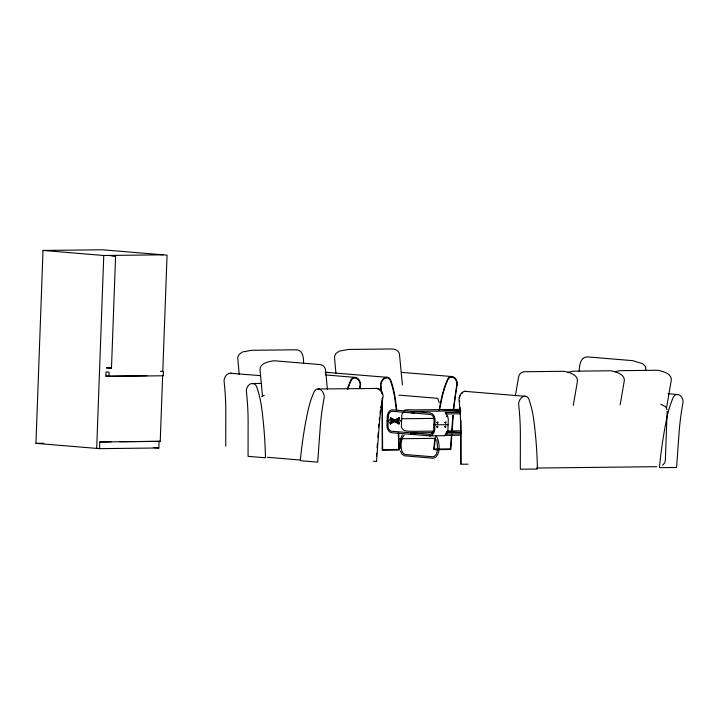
<?xml version="1.0" encoding="UTF-8"?>
<svg xmlns="http://www.w3.org/2000/svg" width="719" height="719" viewBox="0 0 719 719"><rect width="100%" height="100%" fill="white"/><g stroke="black" fill="none" stroke-linecap="round" stroke-linejoin="round"><path stroke-width="1.08" d="M225.748 446.139L225.793 412.104A194.804 136.385 -85.2 0 0 224.22 382.562L224.076 380.989A5.707 3.999 -85.2 0 1 224.364 378.886L225.056 377.16A8.925 6.246 -85.2 0 1 229.712 373.206L260.602 375.642M461.068 463.629L460.942 420.247M162.656 375.192L160.229 441.376L159.097 441.286L158.845 447.973L99.528 448.638L35.95 443.353L43.023 250.446L102.35 249.781L167.06 255.155L162.782 371.822M96.688 448.404L103.761 255.497L163.087 254.823M99.528 448.638L99.77 441.951L110.96 441.826M105.9 376.136L106.053 371.876L109.09 372.127L108.937 376.388L105.9 376.136L146.937 375.678M111.481 368.074L106.457 367.849L111.481 368.074L115.597 256.018L112.559 255.766M400.204 448.413L400.627 438.86L402.254 434.995M667.151 411.133L665.354 460.223L664.76 462.892L662.478 465.31M376.495 456.062L376.702 453.15M377.08 447.946L377.394 443.668M377.861 437.179L378.176 432.856M451.442 434.896L450.436 448.863L434.213 449.042L435.399 437.79M451.757 430.582L452.844 415.384M451.936 434.096L450.831 449.483L433.719 449.681L434.069 445.852A320.261 224.22 -85.2 0 1 434.959 437.718M452.179 430.807L453.285 415.42M645.959 370.267L645.491 366.51L642.669 363.715L632.711 360.659L588.295 356.966C580.215 356.085 579.532 365.585 579.137 371.256M378.571 427.446L378.832 424.147M456.844 384.225L453.401 408.752M379.246 419.743L379.479 417.55M380 413.173L380.279 410.989M390.759 418.629L390.947 419.159L390.597 418.71M390.947 419.159L391.19 418.629L390.624 418.62M391.046 423.149L390.633 422.709M380.737 407.727L381.007 405.974M381.6 402.334L381.78 401.238M515.388 395.648L518.552 377.205C518.956 373.404 522.623 371.265 526.245 371.723L564.056 371.301C568.981 372.478 578.328 374.563 577.393 381.51L573.286 405.372M620.155 404.842L624.263 380.98C625.197 374.033 615.85 371.957 610.925 370.77L573.115 371.193L568.001 372.244M666.585 407.565L671.249 380.459C672.184 373.503 662.837 371.426 657.912 370.24L620.102 370.671L614.988 371.714M359.653 387.595L360.093 385.069A5.06 3.541 -85.2 0 0 359.967 383.209L359.446 381.627A8.304 5.815 -85.2 0 0 355.393 378.041L353.64 378.167A5.734 4.017 -85.2 0 0 351.205 380.414L350.602 381.735A78.119 54.689 -85.2 0 0 347.852 389.204M382.175 399.054L382.364 398.011M390.183 419.222L390.705 417.901L399.44 422.547L399.045 423.886L390.183 419.222L399.045 423.886M390.309 419.231L390.705 417.901M398.919 423.877L399.44 422.547M390.642 422.817L390.624 423.32M399.072 418.413L398.569 418.8L399.189 418.62M398.919 422.664L398.542 423.069M459.944 396.403L459.657 397.212A5.06 3.541 -85.2 0 0 459.468 398.128M398.614 422.727L399.018 423.06L398.524 423.275M390.929 423.051L390.498 423.302M398.47 423.212L398.847 422.709M404.123 435.121C400.474 438.743 399.252 452.844 405.282 454.498L432.784 456.781C438.932 455.963 437.422 445.016 436.748 439.758M429.432 435.858A7.109 5.06 89.4 0 0 434.743 429.189L435.067 420.498A7.109 5.06 89.4 0 0 430.268 412.985L392.61 409.857A7.109 5.06 89.4 0 0 387.289 416.526L386.975 425.217A7.109 5.06 89.4 0 0 391.765 432.73L429.432 435.858L444.603 435.687L446.823 433.269A7.091 4.718 89.7 0 0 447.955 429.036L448.279 420.345A7.091 4.718 89.7 0 0 447.461 415.942L445.151 412.751A11.369 0.539 2.1 0 1 448.422 412.49L460.466 412.355M390.058 422.646L390.48 423.976L390.058 422.646L399.27 417.802L394.776 420.121M390.183 422.655L393.329 420.894M390.354 423.967L399.566 419.123L399.135 417.793M261.707 396.618L264.233 395.306M404.384 411.672L402.703 413.074A5.635 4.709 88 0 0 401.795 415.007L401.364 426.628A5.635 4.709 88 0 0 402.128 428.668L404.312 430.591L408.033 431.193A11.369 0.539 2.1 0 0 416.04 431.319L433.557 431.121M404.446 410.091L408.814 409.731A11.369 0.539 2.1 0 0 416.831 409.866L460.609 409.372M464.609 391.325L526.155 396.385A6.363 4.458 -85.2 0 1 528.941 399.44L529.211 400.186A78.73 55.12 -85.2 0 1 533.687 419.483L534.397 424.929A320.261 224.22 -85.2 0 1 537.354 465.211L537.426 469.031L520.313 469.219L520.358 435.184A194.804 136.385 -85.2 0 0 518.785 405.642L518.642 404.069A5.707 3.999 -85.2 0 1 518.929 401.957L519.621 400.24A8.925 6.246 -85.2 0 1 524.277 396.286L525.328 396.241M317.996 388.988L317.142 389.06A6.363 4.539 89.4 0 0 314.086 391.909L313.754 392.637A78.73 56.091 89.4 0 0 307.795 411.547L306.671 416.93A320.261 228.175 89.4 0 0 300.686 456.889L300.335 460.69L317.69 462.137L320.162 428.182A194.804 138.785 89.4 0 1 323.936 398.838L324.206 397.283A5.707 4.071 89.4 0 0 324.062 395.153L323.487 393.383A8.925 6.354 89.4 0 0 319.056 389.096L317.996 388.988L377.897 388.44A8.925 6.354 89.4 0 1 382.337 392.727L382.912 394.488A5.707 4.071 89.4 0 1 383.056 396.618L382.796 398.173A194.804 138.785 89.4 0 0 379.021 427.517L376.549 461.472L373.296 461.203M376.846 388.323L375.992 388.395A6.363 4.539 89.4 0 0 375.462 388.566M115.597 256.018L110.564 255.793M108.937 376.388L163.276 375.776L163.429 371.516L160.4 371.265M252.072 383.533L253.969 383.811A6.363 4.539 89.4 0 1 256.8 387.146L257.069 387.927A78.73 56.091 89.4 0 1 261.617 407.709L262.336 413.245A320.261 228.175 89.4 0 1 265.365 453.95L265.437 457.787L248.073 456.349L248.109 422.197A194.804 138.785 89.4 0 0 246.5 392.403L246.347 390.812A5.707 4.071 89.4 0 1 246.644 388.718L247.345 387.056A8.925 6.354 89.4 0 1 252.063 383.533L260.943 383.434M460.007 410.873L411.439 411.421L411.385 412.841L414.701 412.805M460.412 413.776L448.368 413.91A11.369 0.539 2.1 0 0 445.933 414M401.274 418.764L434.528 418.395M447.784 430.969L460.915 430.816M432.73 432.622L410.648 432.874L410.603 434.294L415.016 434.24M447.083 432.461L461.427 432.299M460.771 433.8L447.64 433.952A11.369 0.539 2.1 0 0 445.205 434.033M460.717 435.22L447.586 435.363A11.369 0.539 2.1 0 0 444.315 435.624L444.603 435.687M119.92 441.727L159.097 441.286M160.229 441.376L99.77 441.951M398.326 438.752L433.791 438.356M35.95 443.353L43.787 443.264M468.114 464.177L460.627 464.258L460.672 430.223A194.804 136.385 -85.2 0 0 459.099 400.681L458.956 399.108A5.707 3.999 -85.2 0 1 459.252 397.005L459.944 395.279A8.925 6.246 -85.2 0 1 464.591 391.325M536.392 468.042L656.869 466.685M396.726 409.947A320.261 224.22 -85.2 0 0 396.268 405.965L395.558 400.519A78.73 55.12 -85.2 0 0 391.082 381.223L390.821 380.477A6.363 4.458 -85.2 0 0 388.035 377.412L326.48 372.352A8.925 6.246 -85.2 0 0 325.123 372.793M387.199 377.277L386.166 377.313A8.925 6.246 -85.2 0 0 381.501 381.277L380.809 382.993A5.707 3.999 -85.2 0 0 380.513 385.105L380.657 386.678A194.804 136.385 -85.2 0 1 380.989 389.923M398.928 395.108L437.718 398.335L439.174 402.712M453.842 408.796A194.804 136.385 -85.2 0 1 457.023 385.815L457.284 384.243A5.707 3.999 -85.2 0 0 457.14 382.14L456.583 380.432A8.925 6.246 -85.2 0 0 452.215 376.576L450.319 376.711A6.363 4.458 -85.2 0 0 447.308 379.839L446.984 380.594A78.73 55.12 -85.2 0 0 441.089 400.007L439.983 405.471A320.261 224.22 -85.2 0 0 439.048 410.468M677.945 394.551L676.067 394.695A6.363 4.458 -85.2 0 0 673.056 397.823L672.732 398.578A78.73 55.12 -85.2 0 0 666.837 417.982L665.731 423.446A320.261 224.22 -85.2 0 0 659.817 463.836L659.458 467.656L676.579 467.467L679.033 433.395A194.804 136.385 -85.2 0 1 682.771 403.799L683.032 402.218A5.707 3.999 -85.2 0 0 682.888 400.115L682.331 398.407A8.925 6.246 -85.2 0 0 677.963 394.551L668.014 393.724M355.447 377.421L353.568 377.565A6.363 4.458 -85.2 0 0 350.548 380.684L350.234 381.438A78.73 55.12 -85.2 0 0 347.448 388.97M400.339 420.723L401.418 420.804L387.128 420.867M43.023 250.446L103.761 255.497M401.373 372.352L452.215 376.576M325.617 374.941L355.456 377.421A8.925 6.246 -85.2 0 1 359.824 381.277L360.39 382.984A5.707 3.999 -85.2 0 1 360.525 385.087L360.264 386.66A194.804 136.385 -85.2 0 0 359.877 388.835M442.005 409.587L460.96 411.16M433.899 424.758L448.117 424.695L447.173 424.605M446.481 431.481L461.23 432.703M153.803 447.551L158.845 447.973M267.351 457.284L300.443 460.034M327.513 372.316L328.349 372.46A6.363 4.458 -85.2 0 1 328.853 372.667M465.642 391.28L466.478 391.424M230.763 373.161L231.59 373.305A6.363 4.458 -85.2 0 1 232.093 373.512M660.743 404.258L665.506 406.612L667.07 409.713M390.579 417.892L399.315 422.538M435.651 436.02L436.325 436.532M436.855 437.089C439.929 442.14 440.927 457.455 432.757 458.21L404.42 455.792L401.957 454.156L400.465 451.101M382.149 393.554L382.49 394.677M459.54 400.555L459.648 401.606M402.415 384.935L399.548 355.006C399.467 351.133 395.792 349.083 392.286 348.958L348.49 349.452L339.287 351.115L335.845 353.541L334.461 356.66L335.944 373.592M303.535 363.607C303.742 358.08 303.139 349.443 295.527 349.802L251.731 350.297L242.528 351.959L239.085 354.386L237.701 357.505L239.193 374.437M327.388 389.078L325.617 370.465C325.5 366.645 321.986 364.272 318.355 364.434L273.939 360.749C268.933 361.549 259.631 363.041 260.008 369.97L262.498 396.25M381.717 393.077L380.953 385.078A5.06 3.541 -85.2 0 1 381.214 383.209L381.852 381.618A8.304 5.815 -85.2 0 1 386.166 377.942L387.909 378.023A5.734 4.017 -85.2 0 1 390.183 380.216L390.687 381.528A78.119 54.689 -85.2 0 1 395.126 400.672L395.836 406.1A319.631 223.789 -85.2 0 1 396.295 410.082M460.214 407.709L460.421 410.36M382.193 399.638L382.625 449.627L398.847 449.447L398.488 438.204A319.631 223.789 -85.2 0 0 398.227 433.153M460.295 395.621A8.304 5.815 -85.2 0 1 460.699 394.893M461.661 393.644A8.304 5.815 -85.2 0 1 462.775 392.691M377.843 389.06A8.304 5.923 89.4 0 1 378.464 389.258M379.075 389.554A8.304 5.923 89.4 0 1 379.659 389.941M380.207 390.408A8.304 5.923 89.4 0 1 381.187 391.594M381.6 392.286A8.304 5.923 89.4 0 1 381.96 393.041M398.668 433.063A320.261 224.22 -85.2 0 1 399.225 446.247L399.297 450.067L382.184 450.256L382.229 416.22A194.804 136.385 -85.2 0 0 381.924 403.017M439.48 410.594A319.631 223.789 -85.2 0 1 440.405 405.597L441.511 400.15A78.119 54.689 -85.2 0 1 447.362 380.89L447.964 379.56A5.734 4.017 -85.2 0 1 450.4 377.322L452.143 377.196A8.304 5.815 -85.2 0 1 456.206 380.782L456.727 382.364A5.06 3.541 -85.2 0 1 456.844 384.225M388.296 416.661L387.99 426.043A5.68 4.044 89.4 0 0 391.298 431.211L430.016 434.429A5.68 4.044 89.4 0 0 433.674 429.836L434.042 419.671A5.68 4.044 89.4 0 0 430.744 414.495L392.026 411.277A5.68 4.044 89.4 0 0 388.368 415.87L388.296 416.661M437.008 422.457C437.592 425.72 438.976 420.184 437.008 422.457M436.855 426.718C437.44 429.98 438.815 424.435 436.855 426.718M444.98 422.368C445.573 425.63 446.948 420.094 444.98 422.368M444.827 426.628C445.412 429.89 446.796 424.345 444.827 426.628M447.452 415.924L446.778 416.741L447.461 415.942M446.823 433.269L446.202 432.335L446.814 433.278"/></g></svg>
